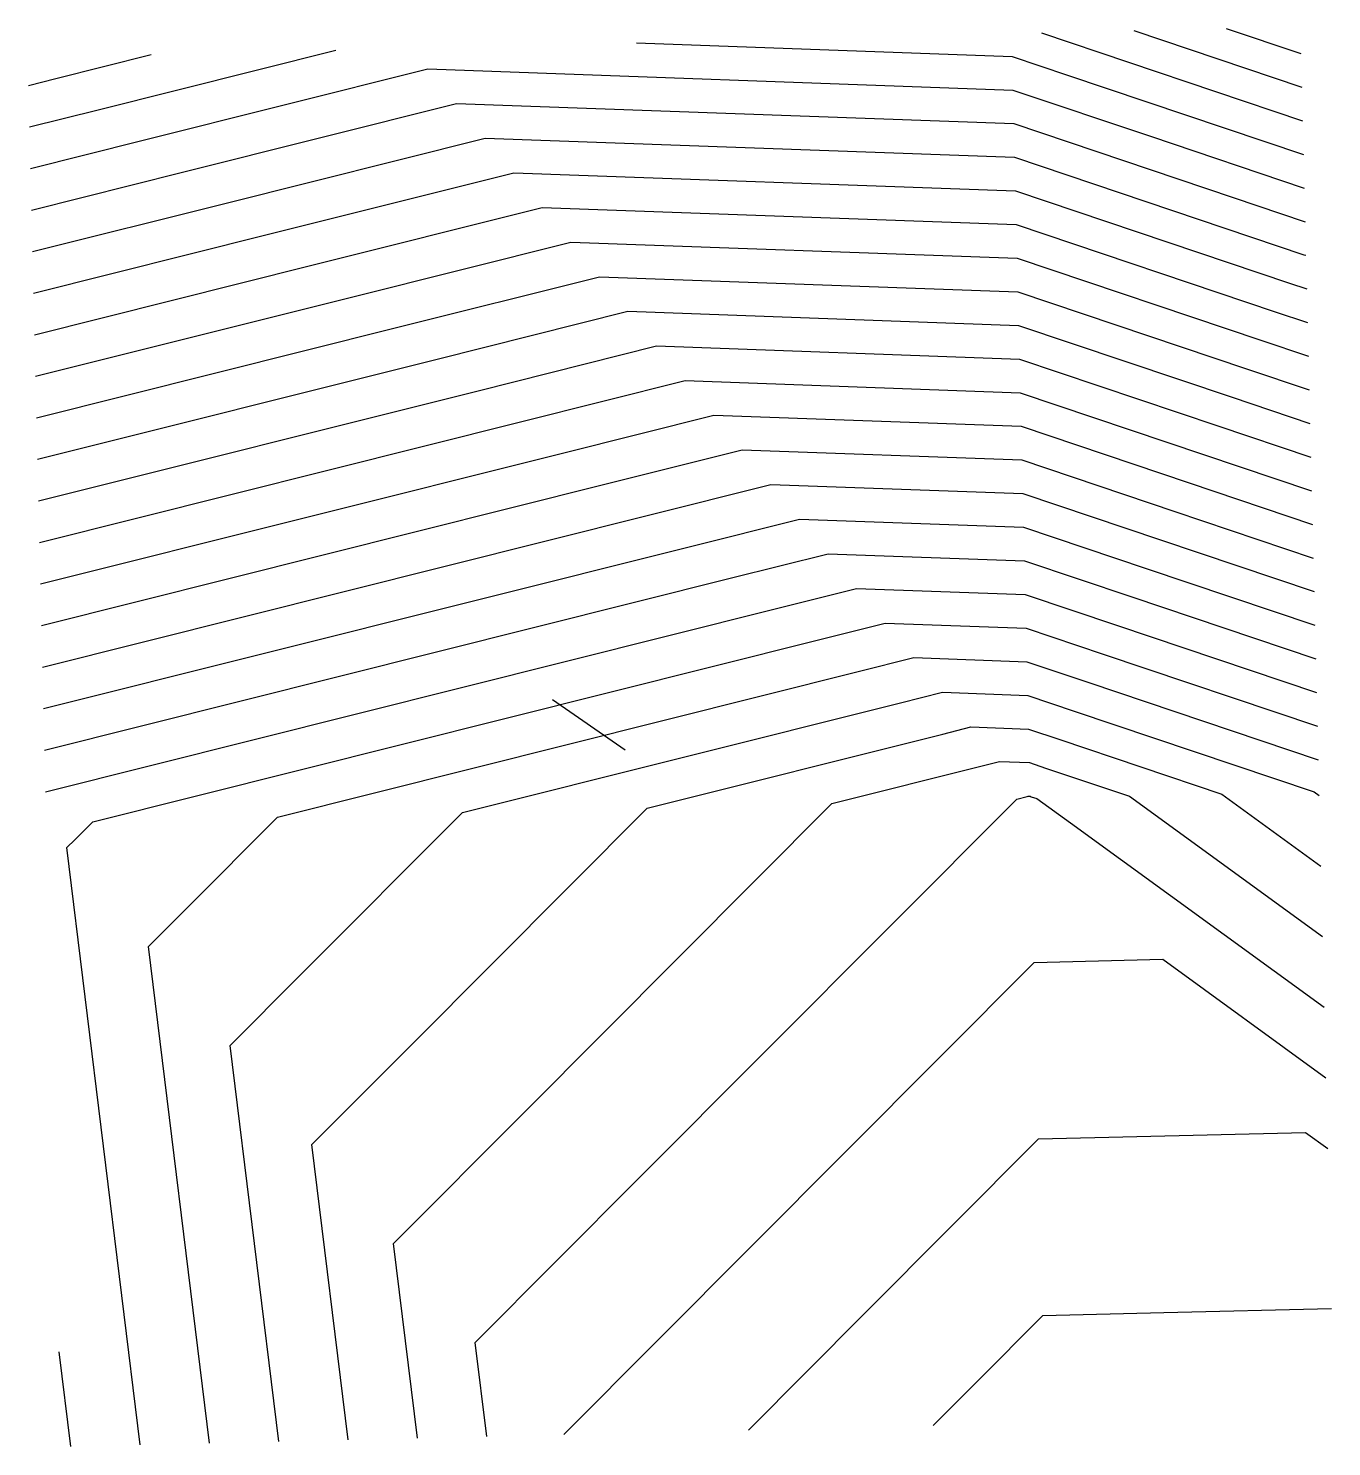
# Model space of a CAD drawing. Extents: x -35.1 to 44.2, y -42.9 to 43.3.
import ezdxf

# ---------------------------------------------------------------- set-up
doc = ezdxf.new("R2010")
doc.units = 0
doc.header["$MEASUREMENT"] = 0
doc.layers.get('0').update_dxf_attribs({"color": 144, "linetype": 'CONTINUOUS'})

msp = doc.modelspace()

# ---------------------------------------------------------------- linework, layer by layer
for p, q in [((32.132, 43.207, -11.231), (42.344, 39.769, -11.231)), ((37.749, 43.344, -11.794), (42.294, 41.814, -11.794)), ((1.895, 42.467, -10.104), (24.733, 41.641, -10.104)), ((26.515, 43.069, -10.667), (42.394, 37.725, -10.667)), ((-33.397, 40.295, -10.667), (-27.611, 41.745, -10.667)), ((-30.829, 38.397, -10.104), (-16.378, 42.02, -10.104)), ((24.733, 41.641, -10.104), (28.107, 40.505, -10.104)), ((-28.262, 36.5, -9.54), (-10.779, 40.882, -9.54)), ((-10.779, 40.882, -9.54), (24.783, 39.596, -9.54)), ((-35.069, 39.876, -10.667), (-33.397, 40.295, -10.667)), ((28.107, 40.505, -10.104), (42.444, 35.68, -10.104)), ((24.783, 39.596, -9.54), (33.143, 36.782, -9.54)), ((-35.008, 37.35, -10.104), (-30.829, 38.397, -10.104)), ((-25.695, 34.602, -8.977), (-9.041, 38.777, -8.977)), ((-9.041, 38.777, -8.977), (24.833, 37.552, -8.977)), ((24.833, 37.552, -8.977), (38.18, 33.059, -8.977)), ((-34.946, 34.824, -9.54), (-28.262, 36.5, -9.54)), ((-23.128, 32.704, -8.413), (-7.303, 36.671, -8.413)), ((-7.303, 36.671, -8.413), (24.883, 35.507, -8.413)), ((33.143, 36.782, -9.54), (42.494, 33.635, -9.54)), ((24.883, 35.507, -8.413), (42.479, 29.585, -8.413)), ((-34.884, 32.298, -8.977), (-25.695, 34.602, -8.977)), ((-20.561, 30.806, -7.85), (-5.566, 34.565, -7.85)), ((-5.566, 34.565, -7.85), (24.933, 33.462, -7.85)), ((24.933, 33.462, -7.85), (41.606, 27.85, -7.85)), ((38.18, 33.059, -8.977), (42.544, 31.591, -8.977)), ((-34.822, 29.772, -8.413), (-23.128, 32.704, -8.413)), ((-17.993, 28.908, -7.286), (-3.828, 32.459, -7.286)), ((-3.828, 32.459, -7.286), (24.983, 31.418, -7.286)), ((24.983, 31.418, -7.286), (40.734, 26.116, -7.286)), ((-34.76, 27.247, -7.85), (-20.561, 30.806, -7.85)), ((-15.426, 27.011, -6.723), (-2.091, 30.354, -6.723)), ((-2.091, 30.354, -6.723), (25.033, 29.373, -6.723)), ((25.033, 29.373, -6.723), (39.861, 24.382, -6.723)), ((42.479, 29.585, -8.413), (42.594, 29.546, -8.413)), ((-34.699, 24.721, -7.286), (-17.993, 28.908, -7.286)), ((-12.859, 25.113, -6.16), (-0.353, 28.248, -6.16)), ((-0.353, 28.248, -6.16), (25.083, 27.328, -6.16)), ((41.606, 27.85, -7.85), (42.644, 27.501, -7.85)), ((-34.637, 22.195, -6.723), (-15.426, 27.011, -6.723)), ((25.083, 27.328, -6.16), (38.989, 22.648, -6.16)), ((-10.292, 23.215, -5.596), (1.384, 26.142, -5.596)), ((1.384, 26.142, -5.596), (25.133, 25.283, -5.596)), ((40.734, 26.116, -7.286), (42.694, 25.456, -7.286)), ((-34.575, 19.669, -6.16), (-12.859, 25.113, -6.16)), ((25.133, 25.283, -5.596), (38.116, 20.913, -5.596)), ((39.861, 24.382, -6.723), (42.744, 23.412, -6.723)), ((-7.724, 21.317, -5.033), (3.122, 24.036, -5.033)), ((3.122, 24.036, -5.033), (25.183, 23.239, -5.033)), ((-34.513, 17.143, -5.596), (-10.292, 23.215, -5.596)), ((25.183, 23.239, -5.033), (37.244, 19.179, -5.033)), ((38.989, 22.648, -6.16), (42.794, 21.367, -6.16)), ((-5.157, 19.42, -4.469), (4.859, 21.931, -4.469)), ((4.859, 21.931, -4.469), (25.233, 21.194, -4.469)), ((-34.452, 14.617, -5.033), (-7.724, 21.317, -5.033)), ((25.233, 21.194, -4.469), (36.371, 17.445, -4.469)), ((38.116, 20.913, -5.596), (42.844, 19.322, -5.596)), ((-34.39, 12.092, -4.469), (-5.157, 19.42, -4.469)), ((-2.59, 17.522, -3.906), (6.597, 19.825, -3.906)), ((6.597, 19.825, -3.906), (25.283, 19.149, -3.906)), ((25.283, 19.149, -3.906), (35.499, 15.711, -3.906)), ((37.244, 19.179, -5.033), (42.894, 17.277, -5.033)), ((-34.328, 9.566, -3.906), (-2.59, 17.522, -3.906)), ((-0.023, 15.624, -3.342), (8.334, 17.719, -3.342)), ((8.334, 17.719, -3.342), (25.333, 17.104, -3.342)), ((36.371, 17.445, -4.469), (42.944, 15.233, -4.469)), ((25.333, 17.104, -3.342), (34.626, 13.977, -3.342)), ((-34.266, 7.04, -3.342), (-0.023, 15.624, -3.342)), ((2.544, 13.726, -2.779), (10.072, 15.613, -2.779)), ((10.072, 15.613, -2.779), (25.383, 15.06, -2.779)), ((35.499, 15.711, -3.906), (42.994, 13.188, -3.906)), ((25.383, 15.06, -2.779), (33.753, 12.242, -2.779)), ((34.626, 13.977, -3.342), (43.044, 11.143, -3.342)), ((-34.205, 4.514, -2.779), (2.544, 13.726, -2.779)), ((5.112, 11.829, -2.215), (11.81, 13.508, -2.215)), ((11.81, 13.508, -2.215), (25.433, 13.015, -2.215)), ((25.433, 13.015, -2.215), (32.881, 10.508, -2.215)), ((33.753, 12.242, -2.779), (43.094, 9.099, -2.779)), ((-34.143, 1.988, -2.215), (5.112, 11.829, -2.215)), ((7.679, 9.931, -1.652), (13.547, 11.402, -1.652)), ((13.547, 11.402, -1.652), (25.483, 10.97, -1.652)), ((25.483, 10.97, -1.652), (32.008, 8.774, -1.652)), ((32.881, 10.508, -2.215), (43.144, 7.054, -2.215)), ((-34.081, -0.538, -1.652), (7.679, 9.931, -1.652)), ((10.246, 8.033, -1.088), (15.285, 9.296, -1.088)), ((15.285, 9.296, -1.088), (25.533, 8.925, -1.088)), ((25.533, 8.925, -1.088), (31.136, 7.04, -1.088)), ((32.008, 8.774, -1.652), (43.194, 5.009, -1.652)), ((-34.019, -3.064, -1.088), (10.246, 8.033, -1.088)), ((12.813, 6.135, -0.525), (17.022, 7.19, -0.525)), ((17.022, 7.19, -0.525), (25.583, 6.881, -0.525)), ((31.136, 7.04, -1.088), (43.244, 2.964, -1.088)), ((-31.152, -4.886, -0.525), (12.813, 6.135, -0.525)), ((25.583, 6.881, -0.525), (30.263, 5.306, -0.525)), ((30.263, 5.306, -0.525), (43.294, 0.92, -0.525)), ((15.381, 4.237, 0.039), (18.76, 5.085, 0.039)), ((18.76, 5.085, 0.039), (25.633, 4.836, 0.039)), ((25.633, 4.836, 0.039), (29.391, 3.571, 0.039)), ((-19.918, -4.611, 0.039), (15.381, 4.237, 0.039)), ((29.391, 3.571, 0.039), (43.344, -1.125, 0.039)), ((17.948, 2.34, 0.602), (20.497, 2.979, 0.602)), ((20.497, 2.979, 0.602), (25.683, 2.791, 0.602)), ((25.683, 2.791, 0.602), (28.518, 1.837, 0.602)), ((-8.684, -4.336, 0.602), (17.948, 2.34, 0.602)), ((1.206, -0.542), (-3.209, 2.514)), ((28.518, 1.837, 0.602), (43.098, -3.07, 0.602)), ((20.515, 0.442, 1.166), (22.235, 0.873, 1.166)), ((22.235, 0.873, 1.166), (25.733, 0.747, 1.166)), ((2.549, -4.062, 1.166), (20.515, 0.442, 1.166)), ((25.733, 0.747, 1.166), (27.646, 0.103, 1.166)), ((27.646, 0.103, 1.166), (37.481, -3.207, 1.166)), ((13.783, -3.787, 1.729), (23.082, -1.456, 1.729)), ((23.082, -1.456, 1.729), (23.972, -1.233, 1.729)), ((23.972, -1.233, 1.729), (25.783, -1.298, 1.729)), ((25.783, -1.298, 1.729), (26.773, -1.631, 1.729)), ((26.773, -1.631, 1.729), (31.864, -3.345, 1.729)), ((25.017, -3.512, 2.292), (25.649, -3.354, 2.292)), ((25.649, -3.354, 2.292), (25.71, -3.338, 2.292)), ((25.71, -3.338, 2.292), (25.833, -3.343, 2.292)), ((25.833, -3.343, 2.292), (25.901, -3.366, 2.292)), ((25.901, -3.366, 2.292), (26.247, -3.482, 2.292)), ((31.864, -3.345, 1.729), (43.607, -11.876, 1.729)), ((37.481, -3.207, 1.166), (43.502, -7.582, 1.166)), ((43.098, -3.07, 0.602), (43.397, -3.288, 0.602)), ((-11.682, -18.343, 1.166), (2.549, -4.062, 1.166)), ((-4.825, -22.46, 1.729), (13.783, -3.787, 1.729)), ((2.031, -26.578, 2.292), (25.017, -3.512, 2.292)), ((26.247, -3.482, 2.292), (28.284, -4.962, 2.292)), ((-32.251, -5.989, -0.525), (-31.152, -4.886, -0.525)), ((-25.395, -10.107, 0.039), (-19.918, -4.611, 0.039)), ((-18.538, -14.225, 0.602), (-8.684, -4.336, 0.602)), ((28.284, -4.962, 2.292), (43.712, -16.169, 2.292)), ((-32.726, -6.466, -0.525), (-32.251, -5.989, -0.525)), ((-28.265, -42.779, -0.525), (-32.726, -6.466, -0.525)), ((-27.762, -12.483, 0.039), (-25.395, -10.107, 0.039)), ((-24.052, -42.676, 0.039), (-27.762, -12.483, 0.039)), ((8.888, -30.696, 2.856), (26.08, -13.443, 2.856)), ((26.08, -13.443, 2.856), (33.89, -13.252, 2.856)), ((33.89, -13.252, 2.856), (43.817, -20.463, 2.856)), ((-22.797, -18.499, 0.602), (-18.538, -14.225, 0.602)), ((-19.84, -42.573, 0.602), (-22.797, -18.499, 0.602)), ((-17.833, -24.515, 1.166), (-11.682, -18.343, 1.166)), ((-12.868, -30.532, 1.729), (-4.825, -22.46, 1.729)), ((26.343, -24.178, 3.419), (42.578, -23.781, 3.419)), ((42.578, -23.781, 3.419), (43.922, -24.757, 3.419)), ((-15.627, -42.47, 1.166), (-17.833, -24.515, 1.166)), ((15.744, -34.814, 3.419), (26.343, -24.178, 3.419)), ((-7.904, -36.548, 2.292), (2.031, -26.578, 2.292)), ((-11.414, -42.367, 1.729), (-12.868, -30.532, 1.729)), ((-2.525, -42.149, 2.856), (8.888, -30.696, 2.856)), ((33.955, -34.733, 3.983), (44.16, -34.483, 3.983)), ((8.708, -41.874, 3.419), (15.744, -34.814, 3.419)), ((22.601, -38.932, 3.983), (26.605, -34.913, 3.983)), ((26.605, -34.913, 3.983), (33.955, -34.733, 3.983)), ((-7.202, -42.264, 2.292), (-7.904, -36.548, 2.292)), ((-32.478, -42.882, -1.088), (-33.187, -37.11, -1.088)), ((19.942, -41.6, 3.983), (22.601, -38.932, 3.983))]:
    msp.add_line(p, q)

doc.saveas('drawing.dxf')
